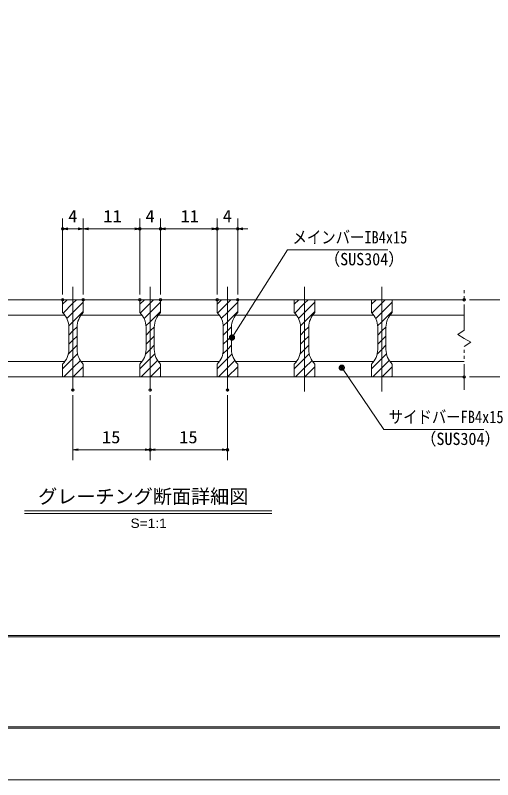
# Model space of a CAD drawing. Units: millimetres, scale not verified, with parts at other scales. Extents: x -1050 to 1050, y -742 to 742.
# Drawn here: x -626 to -163, y -742 to 0 of the extents above; entities that cross this region are included whole.
import ezdxf
from ezdxf.enums import TextEntityAlignment as Align

# ---------------------------------------------------------------- set-up
doc = ezdxf.new("R2010")
doc.units = ezdxf.units.MM
doc.header["$LTSCALE"] = 5
doc.header["$PDMODE"] = 32
doc.header["$PDSIZE"] = 2.5
doc.linetypes.add('CHAIN1', pattern=[8, 5, -1, 1, -1])
doc.linetypes.add('DOUBLE_CHAIN1', pattern=[8.8, 5, -1, 0.6, -0.6, 0.6, -1])
for name, color, linetype, lineweight in [('0-0_7-図\u3000枠', 4, 'Continuous', 9), ('0-3_寸法注釈', 2, 'Continuous', 9), ('0-4_0', 2, 'Continuous', 9), ('0-5_DEFPOINTS', 134, 'Continuous', 9), ('0-7_蓋', 5, 'Continuous', 9), ('0-8_中心線', 6, 'CHAIN1', 9), ('0-9_想像線', 134, 'DOUBLE_CHAIN1', 9), ('0-A_ハッチング', 4, 'Continuous', 9)]:
    doc.layers.add(name, color=color, linetype=linetype, lineweight=lineweight)
doc.styles.add('HG丸ｺﾞｼｯｸM-PRO', font='')
doc.styles.add('ＭＳ ゴシック', font='')
doc.styles.get('HG丸ｺﾞｼｯｸM-PRO').set_extended_font_data('HG丸ｺﾞｼｯｸM-PRO')
doc.styles.get('ＭＳ ゴシック').set_extended_font_data('MS Gothic')

# ---------------------------------------------------------------- blocks, each defined once
blk = doc.blocks.new('_OPEN')
at = {"layer": '0-4_0'}
blk.add_line((0, 0), (-5, 0), dxfattribs=at)
blk.add_lwpolyline([(-5, 0.833), (0, 0), (-5, -0.833)], dxfattribs=at)
blk = doc.blocks.new('_Dot')
at = {"layer": '0-4_0'}
for p, q in [((-2.5, 0), (-5, 0)), ((2.445, 0.5), (-2.445, 0.5)), ((1.997, 1.5), (-1.997, 1.5)), ((2.289, -0.995), (-2.289, -0.995)), ((1.499, -1.995), (-1.499, -1.995))]:
    blk.add_line(p, q, dxfattribs=at)
for points in [[(2.5, 0), (2.48, 0.313), (2.421, 0.622), (2.324, 0.92), (2.191, 1.204), (2.023, 1.469), (1.822, 1.711), (1.594, 1.926), (1.34, 2.111), (1.064, 2.262), (0.773, 2.378), (0.468, 2.456), (0.157, 2.495), (-0.157, 2.495), (-0.468, 2.456), (-0.773, 2.378), (-1.064, 2.262), (-1.34, 2.111), (-1.594, 1.926), (-1.822, 1.711), (-2.023, 1.469), (-2.191, 1.204), (-2.324, 0.92), (-2.421, 0.622), (-2.48, 0.313), (-2.5, 0), (0, 0)], [(-2.5, 0), (-2.48, -0.313), (-2.421, -0.622), (-2.324, -0.92), (-2.191, -1.204), (-2.023, -1.469), (-1.822, -1.711), (-1.594, -1.926), (-1.34, -2.111), (-1.064, -2.262), (-0.773, -2.378), (-0.468, -2.456), (-0.157, -2.495), (0.157, -2.495), (0.468, -2.456), (0.773, -2.378), (1.064, -2.262), (1.34, -2.111), (1.594, -1.926), (1.822, -1.711), (2.023, -1.469), (2.191, -1.204), (2.324, -0.92), (2.421, -0.622), (2.48, -0.313), (2.5, 0), (0, 0)]]:
    blk.add_lwpolyline(points, close=True, dxfattribs=at)

msp = doc.modelspace()

# ---------------------------------------------------------------- linework, layer by layer
at = {"layer": '0-0_7-図\u3000枠'}
for p, q in [((998.75, -602.5), (-973.75, -602.5)), ((998.75, -603.75), (-973.75, -603.75)), ((1000, -692.5), (-975, -692.5)), ((998.75, -691.25), (-973.75, -691.25))]:
    msp.add_line(p, q, dxfattribs=at)
at = {"layer": '0-3_寸法注釈'}
for p, q in [((-580.45, -271.308), (-580.45, -197.4)), ((-560.45, -271.308), (-560.45, -197.4)), ((-560.45, -271.308), (-560.45, -197.4)), ((-505.45, -271.308), (-505.45, -197.4)), ((-505.45, -271.308), (-505.45, -197.4)), ((-485.45, -271.308), (-485.45, -197.4)), ((-485.45, -271.308), (-485.45, -197.4)), ((-430.45, -271.308), (-430.45, -197.4)), ((-430.45, -271.308), (-430.45, -197.4)), ((-410.45, -271.308), (-410.45, -197.4)), ((-565.45, -207.4), (-575.45, -207.4)), ((-555.45, -207.4), (-510.45, -207.4)), ((-510.45, -207.4), (-515.45, -207.4)), ((-505.45, -207.4), (-485.45, -207.4)), ((-480.45, -207.4), (-435.45, -207.4)), ((-480.45, -207.4), (-475.45, -207.4)), ((-435.45, -207.4), (-440.45, -207.4)), ((-430.45, -207.4), (-410.45, -207.4)), ((-405.45, -207.4), (-400.45, -207.4)), ((-185.45, -276.308), (-130.285, -276.308)), ((-185.45, -351.308), (-130.285, -351.308)), ((-570.45, -369.01), (-570.45, -432.029)), ((-495.45, -369.01), (-495.45, -432.029)), ((-495.45, -369.01), (-495.45, -432.029)), ((-420.45, -369.01), (-420.45, -432.029)), ((-565.45, -422.029), (-500.45, -422.029)), ((-490.45, -422.029), (-425.45, -422.029)), ((-617.576, -481.327), (-377.371, -481.327)), ((-617.576, -483.827), (-377.371, -483.827))]:
    msp.add_line(p, q, dxfattribs=at)
for points in [[(-264.764, -227.917), (-361.954, -227.917), (-415.465, -312.166)], [(-171.287, -402.446), (-268.477, -402.446), (-308.787, -343.126)]]:
    msp.add_lwpolyline(points, dxfattribs=at)
at = {"layer": '0-5_DEFPOINTS'}
msp.add_lwpolyline([(-1050, -742.5), (-1050, 742.5), (1050, 742.5), (1050, -742.5)], close=True, dxfattribs=at)
for p in [(-580.45, -207.4), (-505.45, -207.4), (-485.45, -207.4), (-430.45, -207.4), (-410.45, -207.4), (-580.45, -276.308), (-560.45, -276.308), (-505.45, -276.308), (-485.45, -276.308), (-430.45, -276.308), (-410.45, -276.308), (-190.45, -276.308), (-190.45, -351.308), (-570.45, -364.01), (-495.45, -364.01), (-420.45, -364.01), (-495.45, -422.029), (-420.45, -422.029)]:
    msp.add_point(p, dxfattribs=at)
at = {"layer": '0-7_蓋'}
for p, q in [((-800.45, -276.308), (-190.45, -276.308)), ((-560.45, -276.308), (-580.45, -276.308)), ((-580.45, -288.808), (-580.45, -276.308)), ((-560.45, -288.808), (-560.45, -276.308)), ((-485.45, -276.308), (-505.45, -276.308)), ((-505.45, -288.808), (-505.45, -276.308)), ((-485.45, -288.808), (-485.45, -276.308)), ((-410.45, -276.308), (-430.45, -276.308)), ((-430.45, -288.808), (-430.45, -276.308)), ((-410.45, -288.808), (-410.45, -276.308)), ((-335.45, -276.308), (-355.45, -276.308)), ((-355.45, -288.808), (-355.45, -276.308)), ((-335.45, -288.808), (-335.45, -276.308)), ((-260.45, -276.308), (-280.45, -276.308)), ((-280.45, -288.808), (-280.45, -276.308)), ((-260.45, -288.808), (-260.45, -276.308)), ((-637.611, -291.308), (-578.289, -291.308)), ((-562.611, -291.308), (-503.289, -291.308)), ((-487.611, -291.308), (-428.289, -291.308)), ((-412.611, -291.308), (-353.289, -291.308)), ((-337.611, -291.308), (-278.289, -291.308)), ((-262.611, -291.308), (-190.45, -291.308)), ((-574.45, -303.091), (-574.45, -324.525)), ((-566.45, -303.091), (-566.45, -324.525)), ((-499.45, -303.091), (-499.45, -324.525)), ((-491.45, -303.091), (-491.45, -324.525)), ((-424.45, -303.091), (-424.45, -324.525)), ((-416.45, -303.091), (-416.45, -324.525)), ((-349.45, -303.091), (-349.45, -324.525)), ((-341.45, -303.091), (-341.45, -324.525)), ((-274.45, -303.091), (-274.45, -324.525)), ((-266.45, -303.091), (-266.45, -324.525)), ((-637.611, -336.308), (-578.289, -336.308)), ((-580.45, -338.808), (-580.45, -351.308)), ((-562.611, -336.308), (-503.289, -336.308)), ((-560.45, -338.808), (-560.45, -351.308)), ((-505.45, -338.808), (-505.45, -351.308)), ((-487.611, -336.308), (-428.289, -336.308)), ((-485.45, -338.808), (-485.45, -351.308)), ((-430.45, -338.808), (-430.45, -351.308)), ((-412.611, -336.308), (-353.289, -336.308)), ((-410.45, -338.808), (-410.45, -351.308)), ((-355.45, -338.808), (-355.45, -351.308)), ((-337.611, -336.308), (-278.289, -336.308)), ((-335.45, -338.808), (-335.45, -351.308)), ((-280.45, -338.808), (-280.45, -351.308)), ((-262.611, -336.308), (-190.45, -336.308)), ((-260.45, -338.808), (-260.45, -351.308)), ((-800.45, -351.308), (-190.45, -351.308)), ((-580.45, -351.308), (-560.45, -351.308)), ((-505.45, -351.308), (-485.45, -351.308)), ((-430.45, -351.308), (-410.45, -351.308)), ((-355.45, -351.308), (-335.45, -351.308)), ((-280.45, -351.308), (-260.45, -351.308))]:
    msp.add_line(p, q, dxfattribs=at)
for centre, start, end in [((-594.45, -303.091), 0, 45.573), ((-546.45, -303.091), 134.427, 180), ((-519.45, -303.091), 0, 45.573), ((-471.45, -303.091), 134.427, 180), ((-444.45, -303.091), 0, 45.573), ((-396.45, -303.091), 134.427, 180), ((-369.45, -303.091), 0, 45.573), ((-321.45, -303.091), 134.427, 180), ((-294.45, -303.091), 0, 45.573), ((-246.45, -303.091), 134.427, 180), ((-594.45, -324.525), 314.427, 0), ((-546.45, -324.525), 180, 225.573), ((-519.45, -324.525), 314.427, 0), ((-471.45, -324.525), 180, 225.573), ((-444.45, -324.525), 314.427, 0), ((-396.45, -324.525), 180, 225.573), ((-369.45, -324.525), 314.427, 0), ((-321.45, -324.525), 180, 225.573), ((-294.45, -324.525), 314.427, 0), ((-246.45, -324.525), 180, 225.573)]:
    msp.add_arc(centre, 20, start, end, dxfattribs=at)
at = {"layer": '0-8_中心線'}
for p, q in [((-570.45, -365.535), (-570.45, -263.606)), ((-495.45, -365.535), (-495.45, -263.606)), ((-420.45, -365.535), (-420.45, -263.606)), ((-345.45, -365.535), (-345.45, -263.606)), ((-270.45, -365.535), (-270.45, -263.606))]:
    msp.add_line(p, q, dxfattribs=at)
at = {"layer": '0-9_想像線'}
for p, q in [((-190.45, -305.859), (-190.45, -263.808)), ((-190.45, -305.859), (-196.743, -310.072)), ((-196.743, -310.072), (-190.45, -313.808)), ((-184.157, -317.545), (-190.45, -313.808)), ((-190.45, -321.757), (-184.157, -317.545)), ((-190.45, -363.808), (-190.45, -321.757))]:
    msp.add_line(p, q, dxfattribs=at)
at = {"layer": '0-A_ハッチング'}
for p, q in [((-580.45, -276.308), (-580.45, -288.808)), ((-580.45, -280.665), (-576.093, -276.308)), ((-505.45, -276.308), (-505.45, -288.808)), ((-505.45, -280.665), (-501.093, -276.308)), ((-430.45, -276.308), (-430.45, -288.808)), ((-430.45, -280.665), (-426.093, -276.308)), ((-355.45, -276.308), (-355.45, -288.808)), ((-355.45, -280.665), (-351.093, -276.308)), ((-280.45, -276.308), (-280.45, -288.808)), ((-280.45, -280.665), (-276.093, -276.308)), ((-574.45, -303.091), (-574.45, -324.525)), ((-566.45, -324.525), (-566.45, -303.091)), ((-499.45, -303.091), (-499.45, -324.525)), ((-491.45, -324.525), (-491.45, -303.091)), ((-424.45, -303.091), (-424.45, -324.525)), ((-416.45, -324.525), (-416.45, -303.091)), ((-349.45, -303.091), (-349.45, -324.525)), ((-341.45, -324.525), (-341.45, -303.091)), ((-274.45, -303.091), (-274.45, -324.525)), ((-266.45, -324.525), (-266.45, -303.091)), ((-570.271, -351.308), (-560.45, -341.488)), ((-495.271, -351.308), (-485.45, -341.488)), ((-420.271, -351.308), (-410.45, -341.488)), ((-345.271, -351.308), (-335.45, -341.488)), ((-270.271, -351.308), (-260.45, -341.488)), ((-561.29, -351.308), (-560.45, -350.468)), ((-486.29, -351.308), (-485.45, -350.468)), ((-411.29, -351.308), (-410.45, -350.468)), ((-336.29, -351.308), (-335.45, -350.468)), ((-261.29, -351.308), (-260.45, -350.468))]:
    msp.add_line(p, q, dxfattribs=at)
for points in [[(-580.45, -338.808), (-580.45, -351.308), (-570.45, -351.308), (-570.45, -276.308), (-580.45, -276.308)], [(-580.061, -289.256), (-570.45, -279.646), (-567.113, -276.308)], [(-576.402, -294.578), (-570.45, -288.626), (-560.45, -278.626)], [(-570.45, -276.308), (-570.45, -351.308), (-560.45, -351.308), (-560.45, -338.808)], [(-560.45, -288.808), (-560.45, -276.308), (-570.45, -276.308)], [(-505.45, -338.808), (-505.45, -351.308), (-495.45, -351.308), (-495.45, -276.308), (-505.45, -276.308)], [(-505.061, -289.256), (-495.45, -279.646), (-492.113, -276.308)], [(-501.402, -294.578), (-495.45, -288.626), (-485.45, -278.626)], [(-495.45, -276.308), (-495.45, -351.308), (-485.45, -351.308), (-485.45, -338.808)], [(-485.45, -288.808), (-485.45, -276.308), (-495.45, -276.308)], [(-430.45, -338.808), (-430.45, -351.308), (-420.45, -351.308), (-420.45, -276.308), (-430.45, -276.308)], [(-430.061, -289.256), (-420.45, -279.646), (-417.113, -276.308)], [(-426.402, -294.578), (-420.45, -288.626), (-410.45, -278.626)], [(-420.45, -276.308), (-420.45, -351.308), (-410.45, -351.308), (-410.45, -338.808)], [(-410.45, -288.808), (-410.45, -276.308), (-420.45, -276.308)], [(-355.45, -338.808), (-355.45, -351.308), (-345.45, -351.308), (-345.45, -276.308), (-355.45, -276.308)], [(-355.061, -289.256), (-345.45, -279.646), (-342.113, -276.308)], [(-351.402, -294.578), (-345.45, -288.626), (-335.45, -278.626)], [(-345.45, -276.308), (-345.45, -351.308), (-335.45, -351.308), (-335.45, -338.808)], [(-335.45, -288.808), (-335.45, -276.308), (-345.45, -276.308)], [(-280.45, -338.808), (-280.45, -351.308), (-270.45, -351.308), (-270.45, -276.308), (-280.45, -276.308)], [(-280.061, -289.256), (-270.45, -279.646), (-267.113, -276.308)], [(-276.402, -294.578), (-270.45, -288.626), (-260.45, -278.626)], [(-270.45, -276.308), (-270.45, -351.308), (-260.45, -351.308), (-260.45, -338.808)], [(-260.45, -288.808), (-260.45, -276.308), (-270.45, -276.308)], [(-574.56, -301.716), (-570.45, -297.606), (-560.45, -287.606)], [(-499.56, -301.716), (-495.45, -297.606), (-485.45, -287.606)], [(-424.56, -301.716), (-420.45, -297.606), (-410.45, -287.606)], [(-349.56, -301.716), (-345.45, -297.606), (-335.45, -287.606)], [(-274.56, -301.716), (-270.45, -297.606), (-260.45, -287.606)], [(-574.45, -310.586), (-570.45, -306.586), (-566.406, -302.543)], [(-499.45, -310.586), (-495.45, -306.586), (-491.406, -302.543)], [(-424.45, -310.586), (-420.45, -306.586), (-416.406, -302.543)], [(-349.45, -310.586), (-345.45, -306.586), (-341.406, -302.543)], [(-274.45, -310.586), (-270.45, -306.586), (-266.406, -302.543)], [(-574.45, -319.567), (-570.45, -315.567), (-566.45, -311.567)], [(-499.45, -319.567), (-495.45, -315.567), (-491.45, -311.567)], [(-424.45, -319.567), (-420.45, -315.567), (-416.45, -311.567)], [(-349.45, -319.567), (-345.45, -315.567), (-341.45, -311.567)], [(-274.45, -319.567), (-270.45, -315.567), (-266.45, -311.567)], [(-575.058, -329.155), (-570.45, -324.547), (-566.45, -320.547)], [(-500.058, -329.155), (-495.45, -324.547), (-491.45, -320.547)], [(-425.058, -329.155), (-420.45, -324.547), (-416.45, -320.547)], [(-350.058, -329.155), (-345.45, -324.547), (-341.45, -320.547)], [(-275.058, -329.155), (-270.45, -324.547), (-266.45, -320.547)], [(-580.45, -343.527), (-570.45, -333.527), (-565.888, -328.965)], [(-505.45, -343.527), (-495.45, -333.527), (-490.888, -328.965)], [(-430.45, -343.527), (-420.45, -333.527), (-415.888, -328.965)], [(-355.45, -343.527), (-345.45, -333.527), (-340.888, -328.965)], [(-280.45, -343.527), (-270.45, -333.527), (-265.888, -328.965)], [(-579.251, -351.308), (-570.45, -342.507), (-563.233, -335.29)], [(-504.251, -351.308), (-495.45, -342.507), (-488.233, -335.29)], [(-429.251, -351.308), (-420.45, -342.507), (-413.233, -335.29)], [(-354.251, -351.308), (-345.45, -342.507), (-338.233, -335.29)], [(-279.251, -351.308), (-270.45, -342.507), (-263.233, -335.29)]]:
    msp.add_lwpolyline(points, dxfattribs=at)
for centre, start, end in [((-594.45, -303.091), 0, 45.573), ((-546.45, -303.091), 134.427, 180), ((-519.45, -303.091), 0, 45.573), ((-471.45, -303.091), 134.427, 180), ((-444.45, -303.091), 0, 45.573), ((-396.45, -303.091), 134.427, 180), ((-369.45, -303.091), 0, 45.573), ((-321.45, -303.091), 134.427, 180), ((-294.45, -303.091), 0, 45.573), ((-246.45, -303.091), 134.427, 180), ((-594.45, -324.525), 314.427, 0), ((-546.45, -324.525), 180, 225.573), ((-519.45, -324.525), 314.427, 0), ((-471.45, -324.525), 180, 225.573), ((-444.45, -324.525), 314.427, 0), ((-396.45, -324.525), 180, 225.573), ((-369.45, -324.525), 314.427, 0), ((-321.45, -324.525), 180, 225.573), ((-294.45, -324.525), 314.427, 0), ((-246.45, -324.525), 180, 225.573)]:
    msp.add_arc(centre, 20, start, end, dxfattribs=at)

# ---------------------------------------------------------------- block references
at = {"layer": '0-3_寸法注釈'}
for name, p, rotation in [('_OPEN', (-580.45, -207.4), 180), ('_OPEN', (-560.45, -207.4), 180), ('_OPEN', (-485.45, -207.4), 180), ('_OPEN', (-485.45, -207.4), 180), ('_OPEN', (-410.45, -207.4), 180), ('_Dot', (-416.009, -313.006), 237.09638), ('_Dot', (-309.359, -342.305), 124.85308), ('_OPEN', (-570.45, -422.029), 180), ('_OPEN', (-495.45, -422.029), 180)]:
    msp.add_blockref(name, p, dxfattribs=dict(at, rotation=rotation))
for p in [(-560.45, -207.4), (-505.45, -207.4), (-505.45, -207.4), (-430.45, -207.4), (-430.45, -207.4), (-495.45, -422.029), (-420.45, -422.029)]:
    msp.add_blockref('_OPEN', p, dxfattribs=at)

# ---------------------------------------------------------------- texts
at = {"layer": '0-3_寸法注釈', "color": 7}
for s, height, style, width, p in [('4', 12.02, 'ＭＳ ゴシック', 1.1, (-575.035, -204.713)), ('11', 12.02, 'ＭＳ ゴシック', 1.1, (-541.028, -204.713)), ('4', 12.02, 'ＭＳ ゴシック', 1.1, (-500.035, -204.713)), ('11', 12.02, 'ＭＳ ゴシック', 1.1, (-466.028, -204.713)), ('4', 12.02, 'ＭＳ ゴシック', 1.1, (-425.035, -204.713)), ('メインバーIB4x15', 12.03, 'ＭＳ ゴシック', 0.85, (-357.177, -225.23)), ('（SUS304）', 12.02, 'ＭＳ ゴシック', 0.95, (-326.468, -246.473)), ('サイドバーFB4x15', 12.03, 'ＭＳ ゴシック', 0.85, (-263.7, -399.759)), ('15', 12.02, 'ＭＳ ゴシック', 1.1, (-542.338, -419.342)), ('15', 12.02, 'ＭＳ ゴシック', 1.1, (-467.338, -419.342)), ('（SUS304）', 12.02, 'ＭＳ ゴシック', 0.95, (-232.991, -421.002)), ('S=1:1', 9.062, 'HG丸ｺﾞｼｯｸM-PRO', 1.1, (-514.549, -500.628))]:
    msp.add_text(s, height=height, dxfattribs=dict(at, style=style, width=width)).set_placement(p, align=Align.BOTTOM_LEFT)
at = {"layer": '0-3_寸法注釈', "color": 7, "style": 'HG丸ｺﾞｼｯｸM-PRO'}
msp.add_text('グレーチング断面詳細図', height=13.6, dxfattribs=at).set_placement((-604.214, -478.216), align=Align.BOTTOM_LEFT)

doc.saveas('drawing.dxf')
